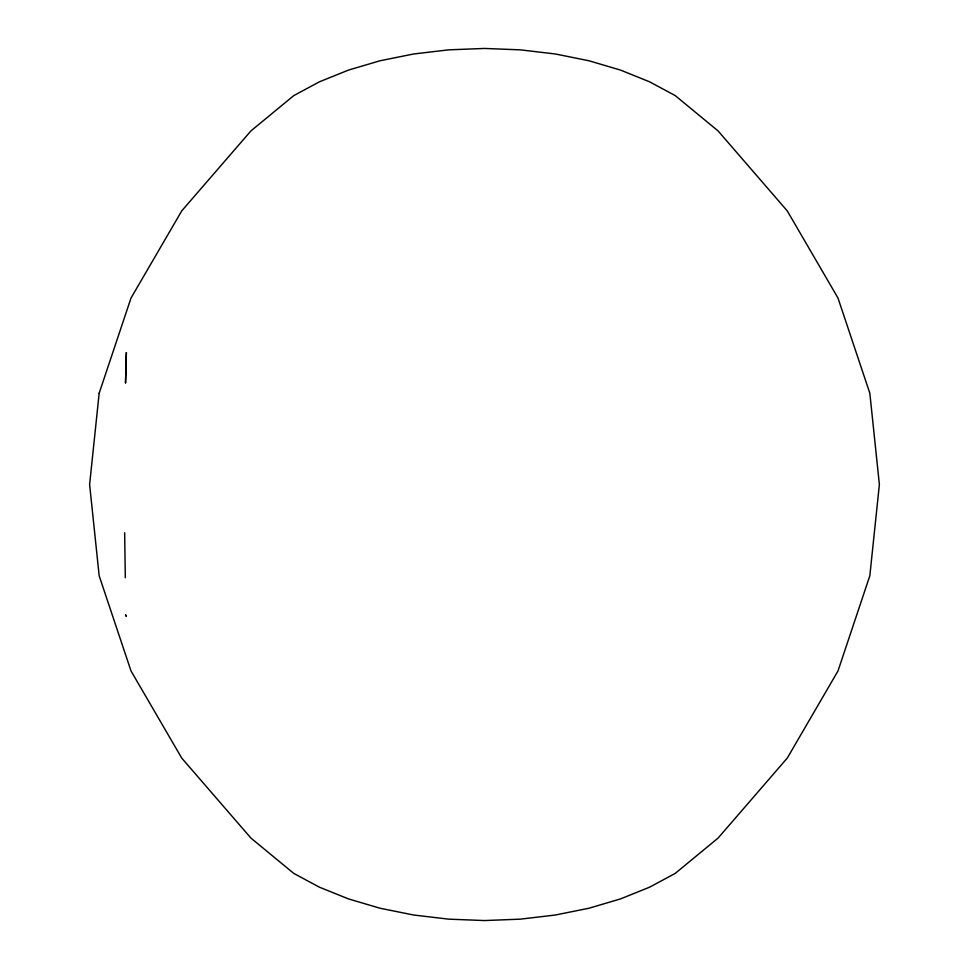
<?xml version="1.0" encoding="UTF-8"?>
<svg xmlns="http://www.w3.org/2000/svg" width="969" height="969" viewBox="0 0 969 969"><rect width="100%" height="100%" fill="white"/><g stroke="black" fill="none" stroke-linecap="round" stroke-linejoin="round"><path stroke-width="1.45" d="M124.662 532.768L125.316 577.742M126.37 352.631L125.534 382.864L126.37 352.631M99.165 393.232L89.62 484.5L99.165 575.768L131.021 670.984L181.748 758.109L250.91 838.064L293.801 873.42L319.491 887.216L348.428 898.893L380.03 908.232L413.69 915.027L448.744 919.157L484.5 920.55L520.256 919.157L555.31 915.027L588.97 908.232L620.572 898.893L649.509 887.216L675.199 873.42L718.09 838.064L787.252 758.109L837.979 670.984L869.835 575.768L879.38 484.5L869.835 393.232L837.979 298.016L787.252 210.891L718.09 130.936L675.199 95.58L649.509 81.784L620.572 70.107L588.97 60.768L555.31 53.973L520.256 49.843L484.5 48.45L448.744 49.843L413.69 53.973L380.03 60.768L348.428 70.107L319.491 81.784L293.801 95.58L250.91 130.936L181.748 210.891L131.021 298.016L99.165 393.232M125.558 614.831L126.37 616.369L125.558 614.831"/></g></svg>
